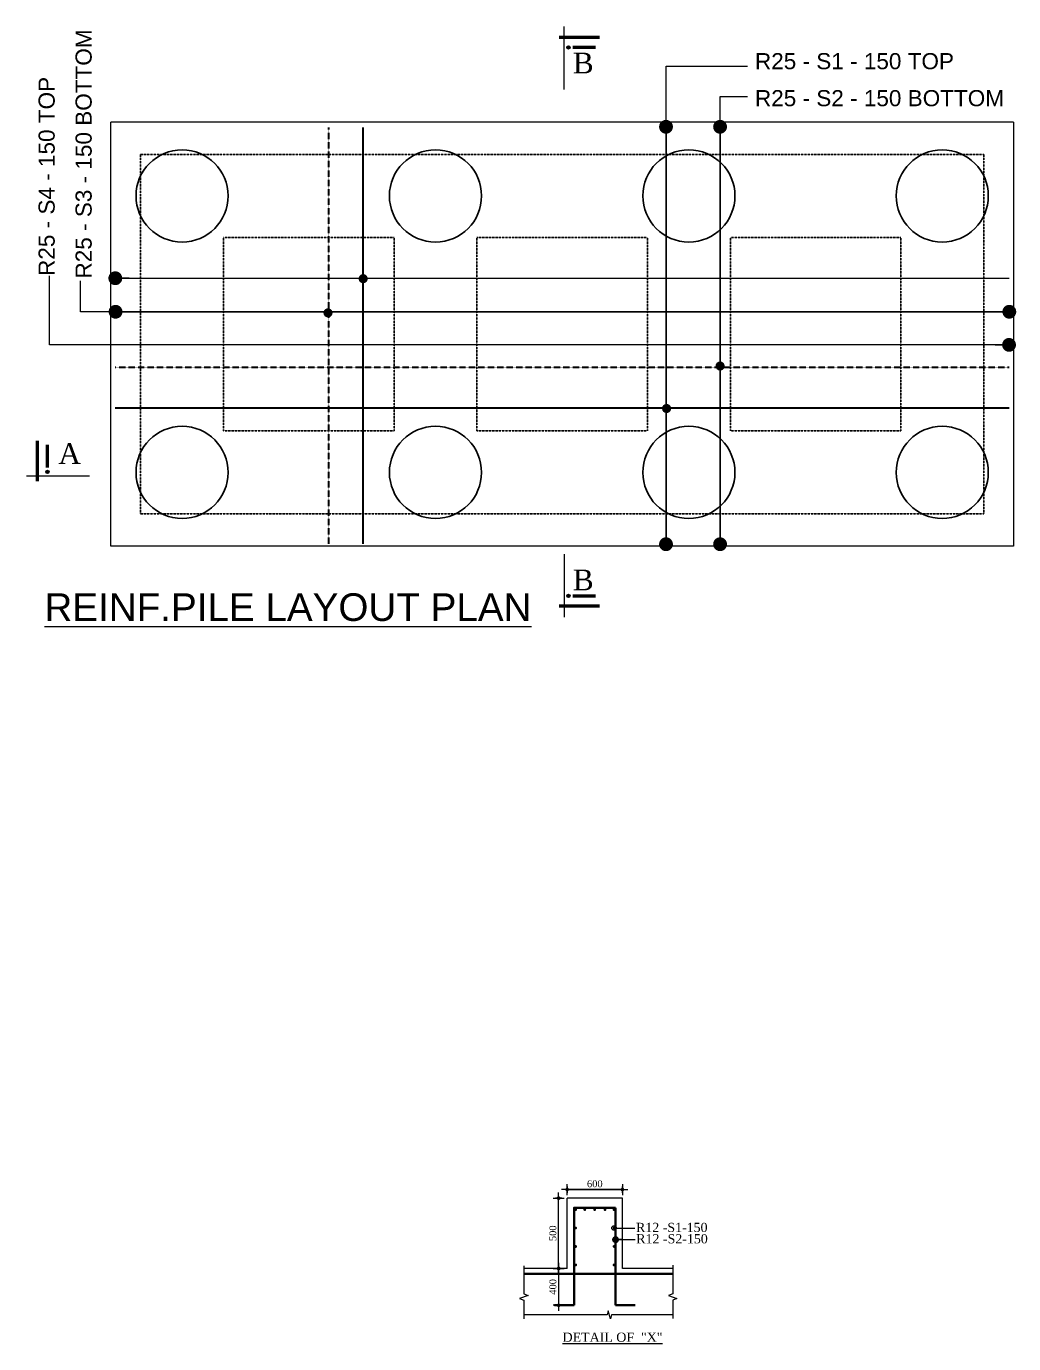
# Model space of a CAD drawing. Header units: millimetres. Extents: x -452357 to 35267, y 81803 to 461763.
# Drawn here: x -188949 to -178234, y 432287 to 446582 of the extents above; entities that cross this region are included whole.
import ezdxf

# ---------------------------------------------------------------- set-up
doc = ezdxf.new("R2010")
doc.units = ezdxf.units.MM
doc.header["$PDMODE"] = 2
doc.linetypes.add('DASHED', pattern=[0.75, 0.5, -0.25])
doc.linetypes.add('HIDDEN', pattern=[9.525, 6.35, -3.175])
doc.layers.get('Defpoints').update_dxf_attribs({"lineweight": 13})
for name, color, linetype, lineweight in [('Abutment W Line', 30, 'Continuous', 18), ('Dimision', 96, 'Continuous', 18), ('Pile', 11, 'Continuous', 15), ('Rod', 12, 'Continuous', 30), ('Rod -2', 5, 'Continuous', 35), ('Text', 7, 'Continuous', 15)]:
    doc.layers.add(name, color=color, linetype=linetype, lineweight=lineweight)
doc.layers.add('Pire Line', color=11, linetype='Continuous')
doc.styles.add('ROMANS', font='arial.ttf', dxfattribs={"height": 200})
doc.styles.get("Standard").update_dxf_attribs({"font": 'times.ttf'})
doc.dimstyles.new('ISO-25', dxfattribs={"dimtxt": 175, "dimasz": 100, "dimexe": 65, "dimexo": 115.625, "dimgap": 40, "dimtad": 1, "dimtoh": 1, "dimdec": 0, "dimtxsty": 'Standard', "dimblk": 'DOT', "dimcen": 300, "dimclrd": 256, "dimclre": 256, "dimclrt": 256, "dimadec": 0, "dimazin": 0, "dimtfac": 1, "dimtdec": 0, "dimtix": 1, "dimtmove": 0, "dimatfit": 3, "dimldrblk": 'DOT', "dimfxl": 75, "dimlwd": -1, "dimarcsym": 0})
doc.dimstyles.new('ISO-75', dxfattribs={"dimtxt": 75, "dimasz": 1, "dimexe": 35, "dimexo": 35, "dimgap": 35, "dimtad": 1, "dimdec": 0, "dimtxsty": 'Standard', "dimblk": 'D_TIC', "dimcen": 52.5, "dimclrd": 256, "dimclre": 256, "dimclrt": 256, "dimadec": 0, "dimazin": 0, "dimtfac": 1, "dimtdec": 0, "dimtix": 1, "dimtmove": 0, "dimatfit": 3, "dimldrblk": 'DOT', "dimfxl": 35, "dimfxlon": 1, "dimlwd": -1, "dimarcsym": 0})

# ---------------------------------------------------------------- blocks, each defined once
blk = doc.blocks.new('_Dot')
at = {"color": 0, "linetype": 'ByBlock', "lineweight": -2}
blk.add_line((-0.5, 0), (-1, 0), dxfattribs=at)
at = {"color": 0, "linetype": 'ByBlock', "const_width": 0.5}
blk.add_lwpolyline([(-0.25, 0, 1), (0.25, 0, 1)], format="xyb", close=True, dxfattribs=at)
blk = doc.blocks.new('rod')
at = {"layer": 'Rod', "ltscale": 10, "const_width": 15}
blk.add_lwpolyline([(-7.5, 0, 1), (7.5, 0, 1)], format="xyb", close=True, dxfattribs=at)
blk = doc.blocks.new('D_TIC')
at = {"layer": 'Dimision', "ltscale": 5}
for p, q in [((-60, 0), (60, 0)), ((0, 60), (0, -60))]:
    blk.add_line(p, q, dxfattribs=at)
at = {"layer": 'Dimision', "ltscale": 5, "const_width": 20}
blk.add_lwpolyline([(-10, 0, 1), (10, 0, 1)], format="xyb", close=True, dxfattribs=at)
blk = doc.blocks.new('*D695')
at = {"layer": 'Defpoints', "color": 0, "ltscale": 5, "transparency": 16777216}
for p in [(-183172, 433866), (-183031, 433866), (-183181, 433103)]:
    blk.add_point(p, dxfattribs=at)
at = {"layer": 'Dimision', "lineweight": -2, "ltscale": 5, "transparency": 16777216}
for p, q in [((-183137, 433866), (-183207, 433866)), ((-183172, 433103), (-183137, 433103))]:
    blk.add_line(p, q, dxfattribs=at)
at = {"layer": 'Dimision', "ltscale": 5, "transparency": 16777216}
blk.add_line((-183172, 433104), (-183172, 433865), dxfattribs=at)
for p, rotation in [((-183172, 433866), 90), ((-183172, 433103), 270)]:
    blk.add_blockref('D_TIC', p, dxfattribs=dict(at, rotation=rotation))
at = {"layer": 'Dimision', "lineweight": 20, "ltscale": 5, "transparency": 16777216, "insert": (-183235, 433485), "char_height": 75, "attachment_point": 5, "rotation": 90}
blk.add_mtext('500', dxfattribs=at)
blk = doc.blocks.new('*D696')
at = {"layer": 'Defpoints', "color": 0, "ltscale": 5, "transparency": 16777216}
for p in [(-183181, 433103), (-183172, 432703), (-182956, 432703)]:
    blk.add_point(p, dxfattribs=at)
at = {"layer": 'Dimision', "lineweight": -2, "ltscale": 5, "transparency": 16777216}
for p, q in [((-183172, 433103), (-183137, 433103)), ((-183137, 432703), (-183207, 432703))]:
    blk.add_line(p, q, dxfattribs=at)
at = {"layer": 'Dimision', "ltscale": 5, "transparency": 16777216}
blk.add_line((-183172, 433102), (-183172, 432704), dxfattribs=at)
for p, rotation in [((-183172, 433103), 90), ((-183172, 432703), 270)]:
    blk.add_blockref('D_TIC', p, dxfattribs=dict(at, rotation=rotation))
at = {"layer": 'Dimision', "lineweight": 20, "ltscale": 5, "transparency": 16777216, "insert": (-183235, 432903), "char_height": 75, "attachment_point": 5, "rotation": 90}
blk.add_mtext('400', dxfattribs=at)

msp = doc.modelspace()

# ---------------------------------------------------------------- hatches: boundary and pattern name
at = {"layer": 'Dimision', "ltscale": 5}
h = msp.add_hatch(color=256, dxfattribs=at)
h.paths.add_polyline_path([(-185343.8, 443843.6, 1), (-185243.8, 443843.6)])
h.paths.add_polyline_path([(-185343.8, 443843.6), (-185243.8, 443843.6, 1)])
h = msp.add_hatch(color=256, dxfattribs=at)
h.paths.add_polyline_path([(-185321.2, 443843.6, 1), (-185271.2, 443843.6)])
h.paths.add_polyline_path([(-185321.2, 443843.6), (-185271.2, 443843.6, 1)])
h = msp.add_hatch(color=256, dxfattribs=at)
h.paths.add_polyline_path([(-185725.6, 443472.9, 1), (-185625.6, 443472.9)])
h.paths.add_polyline_path([(-185725.6, 443472.9), (-185625.6, 443472.9, 1)])
h = msp.add_hatch(color=256, dxfattribs=at)
h.paths.add_polyline_path([(-185702.9, 443472.9, 1), (-185652.9, 443472.9)])
h.paths.add_polyline_path([(-185702.9, 443472.9), (-185652.9, 443472.9, 1)])
h = msp.add_hatch(color=256, dxfattribs=at)
h.paths.add_polyline_path([(-181469.9, 442896, 1), (-181369.9, 442896)])
h.paths.add_polyline_path([(-181469.9, 442896), (-181369.9, 442896, 1)])
h = msp.add_hatch(color=256, dxfattribs=at)
h.paths.add_polyline_path([(-181447.2, 442896, 1), (-181397.2, 442896)])
h.paths.add_polyline_path([(-181447.2, 442896), (-181397.2, 442896, 1)])
h = msp.add_hatch(color=256, dxfattribs=at)
h.paths.add_polyline_path([(-182050.6, 442435, 1), (-181950.6, 442435)])
h.paths.add_polyline_path([(-182050.6, 442435), (-181950.6, 442435, 1)])
h = msp.add_hatch(color=256, dxfattribs=at)
h.paths.add_polyline_path([(-182028, 442435, 1), (-181978, 442435)])
h.paths.add_polyline_path([(-182028, 442435), (-181978, 442435, 1)])
at = {"layer": 'Text'}
for points in [[(-183048, 446353.2, 1), (-183083.8, 446353.2, 1)], [(-188720.5, 441765.1, 1), (-188720.5, 441729.2, 1)], [(-183048, 440400.5, -1), (-183083.8, 440400.5, -1)]]:
    msp.add_hatch(color=256, dxfattribs=at).paths.add_polyline_path(points)

# ---------------------------------------------------------------- linework, layer by layer
at = {"layer": 'Abutment W Line'}
for p, q in [((-183079.7, 433103.2), (-183079.7, 433866.2)), ((-182479.7, 433866.2), (-183079.7, 433866.2)), ((-182479.7, 433103.2), (-182479.7, 433866.2)), ((-183079.7, 433103.2), (-183549.8, 433103.2)), ((-181934.6, 433103.2), (-182479.7, 433103.2))]:
    msp.add_line(p, q, dxfattribs=at)
for points in [[(-183549.8, 433132.9), (-183549.8, 432826.2), (-183503.5, 432809.3), (-183596.2, 432775.6), (-183549.8, 432758.7), (-183549.8, 432555.1)], [(-181934.6, 433137.7), (-181934.6, 432826.2), (-181981, 432809.3), (-181888.2, 432775.6), (-181934.6, 432758.7), (-181934.6, 432560)], [(-181934.6, 432599), (-182599.7, 432599), (-182610.9, 432554.8), (-182633.4, 432644.4), (-182644.7, 432599), (-183549.8, 432599)]]:
    msp.add_lwpolyline(points, dxfattribs=at)
at = {"layer": 'Dimision', "lineweight": 20}
msp.add_line((-182546.8, 433541.6), (-182345.3, 433541.6), dxfattribs=at)
at = {"layer": 'Dimision', "ltscale": 5}
for centre in [(-185296.2, 443843.6), (-185296.2, 443843.6), (-185677.9, 443472.9), (-185677.9, 443472.9), (-181422.2, 442896), (-181422.2, 442896), (-182003, 442435), (-182003, 442435)]:
    msp.add_circle(centre, 25, dxfattribs=at)
at = {"layer": 'Dimision', "lineweight": 20}
msp.add_circle((-182571.1, 433541.6), 24.3, dxfattribs=at)
at = {"layer": 'Pile', "ltscale": 3}
for p, q in [((-178233.8, 445541.8), (-188033.8, 445541.8)), ((-188033.8, 440941.8), (-188033.8, 445541.8)), ((-178233.8, 445541.8), (-178233.8, 440941.8)), ((-178233.8, 440941.8), (-188033.8, 440941.8))]:
    msp.add_line(p, q, dxfattribs=at)
at = {"layer": 'Pire Line', "linetype": 'HIDDEN', "ltscale": 0.2}
for p, q in [((-187708.8, 441291.8), (-187708.8, 445191.8)), ((-178558.8, 445191.8), (-187708.8, 445191.8)), ((-178558.8, 441291.8), (-178558.8, 445191.8)), ((-186808.8, 442191.8), (-186808.8, 444291.8)), ((-184958.8, 444291.8), (-186808.8, 444291.8)), ((-184958.8, 442191.8), (-184958.8, 444291.8)), ((-184058.8, 442191.8), (-184058.8, 444291.8)), ((-184058.8, 444291.8), (-182208.8, 444291.8)), ((-182208.8, 442191.8), (-182208.8, 444291.8)), ((-181308.8, 444291.8), (-179458.8, 444291.8)), ((-181308.8, 442191.8), (-181308.8, 444291.8)), ((-179458.8, 442191.8), (-179458.8, 444291.8)), ((-184958.8, 442191.8), (-186808.8, 442191.8)), ((-184058.8, 442191.8), (-182208.8, 442191.8)), ((-181308.8, 442191.8), (-179458.8, 442191.8)), ((-178558.8, 441291.8), (-187708.8, 441291.8))]:
    msp.add_line(p, q, dxfattribs=at)
at = {"layer": 'Pire Line', "ltscale": 0.25}
for centre in [(-187258.8, 444741.8), (-184508.8, 444741.8), (-181758.8, 444741.8), (-179008.8, 444741.8), (-187258.8, 441741.8), (-184508.8, 441741.8), (-181758.8, 441741.8), (-179008.8, 441741.8)]:
    msp.add_circle(centre, 500, dxfattribs=at)
at = {"layer": 'Rod', "linetype": 'DASHED', "ltscale": 5}
for p, q in [((-185669.1, 445483.3), (-185669.1, 440966.1)), ((-178283.8, 442881), (-187987.1, 442881))]:
    msp.add_line(p, q, dxfattribs=at)
at = {"layer": 'Rod', "ltscale": 0.1}
for p, q in [((-185299, 445483.3), (-185299, 440966.1)), ((-178283.8, 442439.5), (-187983.8, 442439.5))]:
    msp.add_line(p, q, dxfattribs=at)
at = {"layer": 'Rod -2'}
for points in [[(-183004.7, 432703.3), (-183004.7, 433761.2), (-182554.7, 433761.2)], [(-182554.7, 432703.3), (-182554.7, 433761.2)], [(-181934.6, 433043.1), (-183549.8, 433043.1)], [(-183004.7, 432703.3), (-183216.6, 432703.3), (-183216.6, 432703.3)], [(-182343, 432703.3), (-182554.7, 432703.3)]]:
    msp.add_lwpolyline(points, dxfattribs=at)
at = {"layer": 'Text'}
for p, q in [((-183114, 445897.9), (-183114, 446582)), ((-188265.2, 441699), (-188949.4, 441699)), ((-183114, 440855.8), (-183114, 440171.6))]:
    msp.add_line(p, q, dxfattribs=at)
at = {"layer": 'Text', "const_width": 35.9}
for points in [[(-183168.9, 446463.4), (-182726.5, 446463.4)], [(-183020.4, 446353.2), (-182770.9, 446353.2)], [(-188830.7, 441644.2), (-188830.7, 442086.5)], [(-188720.5, 441792.7), (-188720.5, 442042.2)], [(-183168.9, 440290.3), (-182726.5, 440290.3)], [(-183020.4, 440400.5), (-182770.9, 440400.5)]]:
    msp.add_lwpolyline(points, dxfattribs=at)
at = {"layer": 'Text'}
for centre in [(-183065.9, 446353.2), (-188720.5, 441747.2), (-183065.9, 440400.5)]:
    msp.add_circle(centre, 17.9, dxfattribs=at)

# ---------------------------------------------------------------- block references
at = {"layer": 'Text', "xscale": -1, "rotation": 270}
for p in [(-182987.5, 433741.6), (-182888.3, 433741.6), (-182782.1, 433741.6), (-182669.7, 433741.6), (-182571.1, 433741.6), (-182987.5, 433541.6), (-182571.1, 433541.6), (-182987.5, 433341.6), (-182571.1, 433341.6), (-182987.5, 433141.6), (-182571.1, 433141.6)]:
    msp.add_blockref('rod', p, dxfattribs=at)

# ---------------------------------------------------------------- texts
at = {"layer": 'Text', "style": 'ROMANS'}
for s, p in [('R25 - S3 - 150 BOTTOM', (-188240.4, 443845.4)), ('R25 - S4 - 150 TOP', (-188641.8, 443873.5))]:
    msp.add_text(s, height=175, rotation=90, dxfattribs=at).set_placement(p)
at = {"layer": 'Text'}
for s, height, p in [('B', 224.2, (-183017.8, 446072.1)), ('A', 224.2, (-188601.5, 441833.9)), ('B', 224.2, (-183017.8, 440462.4)), ('R12 -S1-150', 100, (-182332.3, 433498.3)), ('R12 -S2-150', 100, (-182329.8, 433375.2)), ('%%UDETAIL OF  "X"', 100, (-183129.6, 432306.9))]:
    msp.add_text(s, height=height, dxfattribs=at).set_placement(p)
at = {"layer": 'Text', "style": 'ROMANS'}
for s, p in [('R25 - S1 - 150 TOP', (-181041.7, 446116.7)), ('R25 - S2 - 150 BOTTOM', (-181041.7, 445715.3))]:
    msp.add_text(s, height=175, dxfattribs=at).set_placement(p)
at = {"layer": 'Text', "insert": (-188753.1, 440429.4), "char_height": 300, "width": 17029.005, "attachment_point": 1, "style": 'ROMANS'}
msp.add_mtext('{\\LREINF.PILE LAYOUT PLAN }', dxfattribs=at)

# ---------------------------------------------------------------- dimensions: what is measured, and where the dimension line sits
at = {"layer": 'Dimision', "lineweight": 20, "ltscale": 5}
msp.add_linear_dim(base=(-182479.7, 433959.1), p1=(-183079.7, 433866.2), p2=(-182479.7, 433866.2), text='600', dimstyle='ISO-75', override={"dimgap": 25}, dxfattribs=at).render()
dim = msp.add_linear_dim(base=(-183172, 433866.2), p1=(-183180.8, 433103.2), p2=(-183031.4, 433866.2), angle=90, text='500', dimstyle='ISO-75', override={"dimgap": 25}, dxfattribs=at)
dim.commit()
dim.dimension.update_dxf_attribs({"geometry": '*D695', "text_midpoint": (-183172, 433484.7), "dimtype": 160})
dim = msp.add_linear_dim(base=(-183172, 432703.3), p1=(-183180.8, 433103.2), p2=(-182956.4, 432703.3), angle=90, dimstyle='ISO-75', override={"dimgap": 25}, dxfattribs=at)
dim.commit()
dim.dimension.update_dxf_attribs({"geometry": '*D696', "text_midpoint": (-183235.1, 432903.2)})

# ---------------------------------------------------------------- leaders
at = {"layer": 'Dimision', "ltscale": 5}
for points in [[(-182007, 440962.1), (-182007, 446148.2), (-181121.4, 446148.2)], [(-181420.2, 440962.1), (-181420.2, 445820.9), (-181121.4, 445820.9)], [(-182007, 445491.8), (-182007, 440962.1)], [(-181420.2, 445491.8), (-181420.2, 440962.1)], [(-178283.8, 443125.3), (-188698.6, 443125.3), (-188698.6, 443872.9)], [(-187983.8, 443848.5), (-178283.8, 443848.5)], [(-178281, 443484.8), (-188360.7, 443484.5), (-188360.7, 443818.7)], [(-187981, 443484.8), (-178281, 443484.8)]]:
    msp.add_leader(points, dimstyle='ISO-25', override={"dimasz": 150, "dimtad": 0}, dxfattribs=at)
at = {"layer": 'Dimision', "lineweight": 20}
msp.add_leader([(-182554.5, 433415.6), (-182341.9, 433415.6)], dimstyle='ISO-25', override={"dimasz": 75, "dimtad": 0}, dxfattribs=at)

doc.saveas('drawing.dxf')
